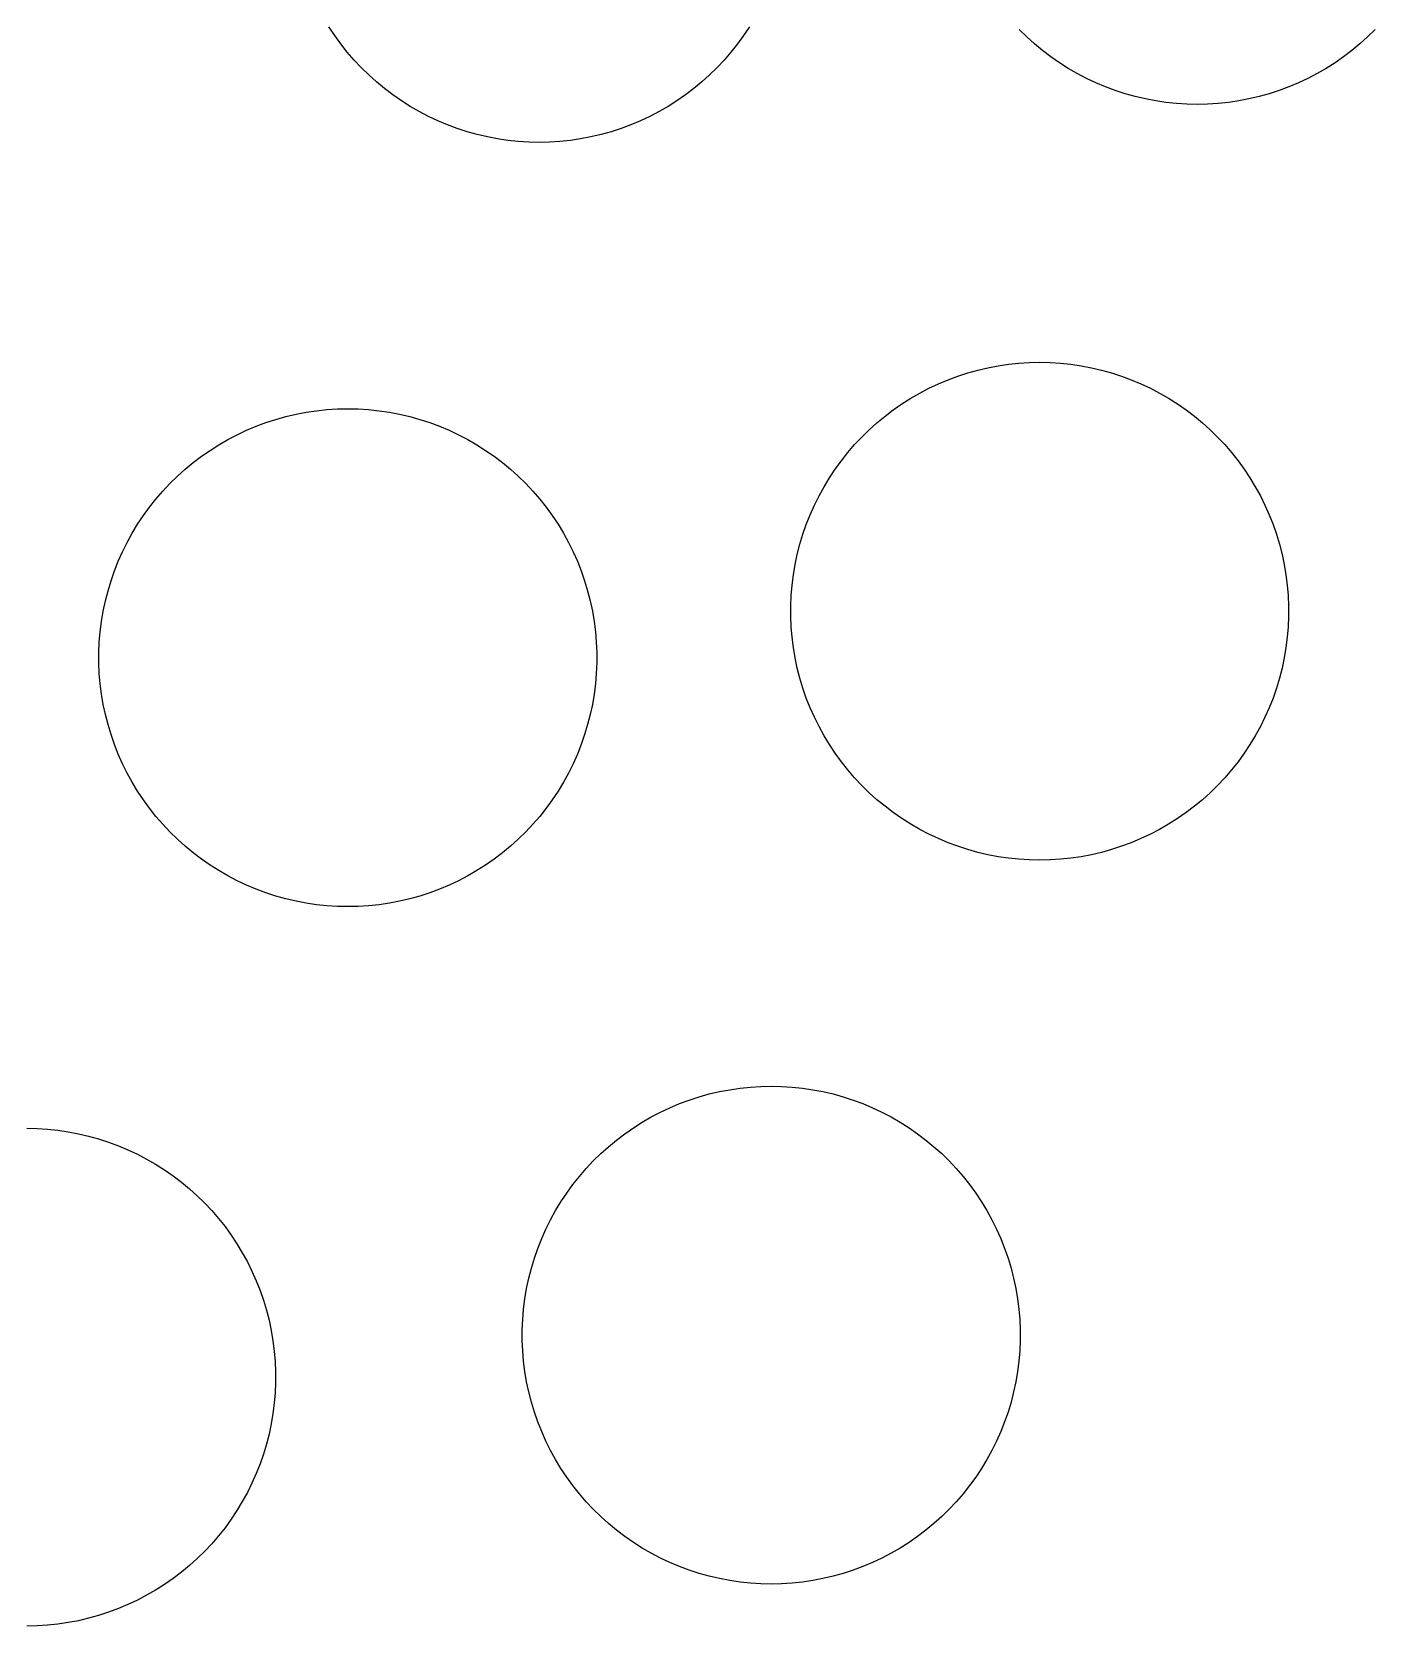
# Model space of a CAD drawing. Header units: metres. Extents: x -102 to 102, y -50 to 50.
# Drawn here: x -26.57 to -17.94, y -15.71 to -5.46 of the extents above; entities that cross this region are included whole.
import ezdxf

# ---------------------------------------------------------------- set-up
doc = ezdxf.new("R2010")
doc.units = ezdxf.units.M

msp = doc.modelspace()

# ---------------------------------------------------------------- linework, layer by layer
for p, q in [((-24.6255, -5.48259), (-24.6626, -5.42677)), ((-21.9607, -5.42677), (-21.9978, -5.48259)), ((-24.5861, -5.5368), (-24.6255, -5.48259)), ((-21.9978, -5.48259), (-22.0372, -5.5368)), ((-20.1782, -5.49161), (-20.2261, -5.44472)), ((-20.1284, -5.53645), (-20.1782, -5.49161)), ((-17.9877, -5.49161), (-18.0375, -5.53645)), ((-17.9398, -5.44472), (-17.9877, -5.49161)), ((-24.5445, -5.58932), (-24.5861, -5.5368)), ((-24.5007, -5.64006), (-24.5445, -5.58932)), ((-22.0788, -5.58932), (-22.1226, -5.64006)), ((-22.0372, -5.5368), (-22.0788, -5.58932)), ((-20.0768, -5.57916), (-20.1284, -5.53645)), ((-20.0234, -5.61967), (-20.0768, -5.57916)), ((-19.9684, -5.65793), (-20.0234, -5.61967)), ((-18.1425, -5.61967), (-18.1975, -5.65793)), ((-18.0891, -5.57916), (-18.1425, -5.61967)), ((-18.0375, -5.53645), (-18.0891, -5.57916)), ((-24.4548, -5.68892), (-24.5007, -5.64006)), ((-24.4069, -5.73579), (-24.4548, -5.68892)), ((-24.3571, -5.78064), (-24.4069, -5.73579)), ((-22.2164, -5.73579), (-22.2662, -5.78064)), ((-22.1685, -5.68892), (-22.2164, -5.73579)), ((-22.1226, -5.64006), (-22.1685, -5.68892)), ((-19.9118, -5.69383), (-19.9684, -5.65793)), ((-19.8538, -5.72734), (-19.9118, -5.69383)), ((-19.7944, -5.75839), (-19.8538, -5.72734)), ((-18.3121, -5.72734), (-18.3715, -5.75839)), ((-18.2541, -5.69383), (-18.3121, -5.72734)), ((-18.1975, -5.65793), (-18.2541, -5.69383)), ((-24.3055, -5.82336), (-24.3571, -5.78064)), ((-24.2521, -5.86388), (-24.3055, -5.82336)), ((-22.3178, -5.82336), (-22.3712, -5.86388)), ((-22.2662, -5.78064), (-22.3178, -5.82336)), ((-19.7337, -5.78693), (-19.7944, -5.75839)), ((-19.672, -5.8129), (-19.7337, -5.78693)), ((-19.6091, -5.83626), (-19.672, -5.8129)), ((-19.5454, -5.85696), (-19.6091, -5.83626)), ((-18.5568, -5.83626), (-18.6205, -5.85696)), ((-18.494, -5.8129), (-18.5568, -5.83626)), ((-18.4322, -5.78693), (-18.494, -5.8129)), ((-18.3715, -5.75839), (-18.4322, -5.78693)), ((-24.1971, -5.90213), (-24.2521, -5.86388)), ((-24.1405, -5.93803), (-24.1971, -5.90213)), ((-24.0824, -5.97154), (-24.1405, -5.93803)), ((-22.4828, -5.93803), (-22.5408, -5.97154)), ((-22.4262, -5.90213), (-22.4828, -5.93803)), ((-22.3712, -5.86388), (-22.4262, -5.90213)), ((-19.4809, -5.87498), (-19.5454, -5.85696)), ((-19.4156, -5.89029), (-19.4809, -5.87498)), ((-19.3498, -5.90285), (-19.4156, -5.89029)), ((-19.2835, -5.91264), (-19.3498, -5.90285)), ((-19.2168, -5.91965), (-19.2835, -5.91264)), ((-19.15, -5.92386), (-19.2168, -5.91965)), ((-19.083, -5.92525), (-19.15, -5.92386)), ((-19.016, -5.92386), (-19.083, -5.92525)), ((-18.9491, -5.91965), (-19.016, -5.92386)), ((-18.8824, -5.91264), (-18.9491, -5.91965)), ((-18.8161, -5.90285), (-18.8824, -5.91264)), ((-18.7503, -5.89029), (-18.8161, -5.90285)), ((-18.6851, -5.87498), (-18.7503, -5.89029)), ((-18.6205, -5.85696), (-18.6851, -5.87498)), ((-24.0231, -6.00259), (-24.0824, -5.97154)), ((-23.9624, -6.03113), (-24.0231, -6.00259)), ((-23.9006, -6.0571), (-23.9624, -6.03113)), ((-22.6609, -6.03113), (-22.7226, -6.0571)), ((-22.6002, -6.00259), (-22.6609, -6.03113)), ((-22.5408, -5.97154), (-22.6002, -6.00259)), ((-23.8378, -6.08046), (-23.9006, -6.0571)), ((-23.7741, -6.10117), (-23.8378, -6.08046)), ((-23.7095, -6.11919), (-23.7741, -6.10117)), ((-23.6443, -6.13449), (-23.7095, -6.11919)), ((-23.5785, -6.14705), (-23.6443, -6.13449)), ((-23.5122, -6.15683), (-23.5785, -6.14705)), ((-23.0448, -6.14705), (-23.1111, -6.15683)), ((-22.979, -6.13449), (-23.0448, -6.14705)), ((-22.9137, -6.11919), (-22.979, -6.13449)), ((-22.8492, -6.10117), (-22.9137, -6.11919)), ((-22.7854, -6.08046), (-22.8492, -6.10117)), ((-22.7226, -6.0571), (-22.7854, -6.08046)), ((-23.4455, -6.16383), (-23.5122, -6.15683)), ((-23.3786, -6.16805), (-23.4455, -6.16383)), ((-23.3116, -6.16945), (-23.3786, -6.16805)), ((-23.2446, -6.16805), (-23.3116, -6.16945)), ((-23.1777, -6.16383), (-23.2446, -6.16805)), ((-23.1111, -6.15683), (-23.1777, -6.16383)), ((-20.6843, -7.69533), (-20.6214, -7.67198)), ((-20.6214, -7.67198), (-20.5577, -7.65126)), ((-20.5577, -7.65126), (-20.4932, -7.63324)), ((-20.4932, -7.63324), (-20.4279, -7.61794)), ((-20.4279, -7.61794), (-20.3621, -7.60538)), ((-20.3621, -7.60538), (-20.2958, -7.5956)), ((-20.2958, -7.5956), (-20.2291, -7.58859)), ((-20.2291, -7.58859), (-20.1623, -7.58438)), ((-20.1623, -7.58438), (-20.0953, -7.58298)), ((-20.0953, -7.58298), (-20.0283, -7.58438)), ((-20.0283, -7.58438), (-19.9614, -7.58859)), ((-19.9614, -7.58859), (-19.8947, -7.5956)), ((-19.8947, -7.5956), (-19.8284, -7.60538)), ((-19.8284, -7.60538), (-19.7626, -7.61794)), ((-19.7626, -7.61794), (-19.6974, -7.63324)), ((-19.6974, -7.63324), (-19.6328, -7.65126)), ((-19.6328, -7.65126), (-19.5691, -7.67198)), ((-19.5691, -7.67198), (-19.5063, -7.69533)), ((-20.9241, -7.81439), (-20.8661, -7.78088)), ((-20.8661, -7.78088), (-20.8067, -7.74983)), ((-20.8067, -7.74983), (-20.746, -7.7213)), ((-20.746, -7.7213), (-20.6843, -7.69533)), ((-19.5063, -7.69533), (-19.4445, -7.7213)), ((-19.4445, -7.7213), (-19.3839, -7.74983)), ((-19.3839, -7.74983), (-19.3245, -7.78088)), ((-19.3245, -7.78088), (-19.2664, -7.81439)), ((-24.7415, -7.89433), (-24.6748, -7.88733)), ((-24.6748, -7.88733), (-24.608, -7.88312)), ((-24.608, -7.88312), (-24.541, -7.88171)), ((-24.541, -7.88171), (-24.474, -7.88312)), ((-24.474, -7.88312), (-24.4071, -7.88733)), ((-24.4071, -7.88733), (-24.3404, -7.89433)), ((-21.0891, -7.92906), (-21.0357, -7.88855)), ((-21.0357, -7.88855), (-20.9807, -7.8503)), ((-20.9807, -7.8503), (-20.9241, -7.81439)), ((-19.2664, -7.81439), (-19.2098, -7.8503)), ((-19.2098, -7.8503), (-19.1548, -7.88855)), ((-19.1548, -7.88855), (-19.1014, -7.92906)), ((-25.13, -7.99406), (-25.0671, -7.97072)), ((-25.0671, -7.97072), (-25.0034, -7.95)), ((-25.0034, -7.95), (-24.9389, -7.93198)), ((-24.9389, -7.93198), (-24.8736, -7.91667)), ((-24.8736, -7.91667), (-24.8078, -7.90411)), ((-24.8078, -7.90411), (-24.7415, -7.89433)), ((-24.3404, -7.89433), (-24.2741, -7.90411)), ((-24.2741, -7.90411), (-24.2083, -7.91667)), ((-24.2083, -7.91667), (-24.1431, -7.93198)), ((-24.1431, -7.93198), (-24.0785, -7.95)), ((-24.0785, -7.95), (-24.0148, -7.97072)), ((-24.0148, -7.97072), (-23.952, -7.99406)), ((-21.1905, -8.01663), (-21.1407, -7.97179)), ((-21.1407, -7.97179), (-21.0891, -7.92906)), ((-19.1014, -7.92906), (-19.0498, -7.97179)), ((-19.0498, -7.97179), (-19, -8.01663)), ((-25.3698, -8.11313), (-25.3118, -8.07962)), ((-25.3118, -8.07962), (-25.2524, -8.04857)), ((-25.2524, -8.04857), (-25.1917, -8.02003)), ((-25.1917, -8.02003), (-25.13, -7.99406)), ((-23.952, -7.99406), (-23.8902, -8.02003)), ((-23.8902, -8.02003), (-23.8295, -8.04857)), ((-23.8295, -8.04857), (-23.7702, -8.07962)), ((-23.7702, -8.07962), (-23.7121, -8.11313)), ((-21.2843, -8.11237), (-21.2384, -8.06352)), ((-21.2384, -8.06352), (-21.1905, -8.01663)), ((-19, -8.01663), (-18.9521, -8.06352)), ((-18.9521, -8.06352), (-18.9062, -8.11237)), ((-25.5348, -8.2278), (-25.4814, -8.18729)), ((-25.4814, -8.18729), (-25.4264, -8.14903)), ((-25.4264, -8.14903), (-25.3698, -8.11313)), ((-23.7121, -8.11313), (-23.6555, -8.14903)), ((-23.6555, -8.14903), (-23.6005, -8.18729)), ((-23.6005, -8.18729), (-23.5471, -8.2278)), ((-21.3697, -8.21562), (-21.3281, -8.1631)), ((-21.3281, -8.1631), (-21.2843, -8.11237)), ((-18.9062, -8.11237), (-18.8624, -8.1631)), ((-18.8624, -8.1631), (-18.8208, -8.21562)), ((-25.6362, -8.31537), (-25.5864, -8.27052)), ((-25.5864, -8.27052), (-25.5348, -8.2278)), ((-23.5471, -8.2278), (-23.4955, -8.27052)), ((-23.4955, -8.27052), (-23.4457, -8.31537)), ((-21.4462, -8.32565), (-21.4091, -8.26984)), ((-21.4091, -8.26984), (-21.3697, -8.21562)), ((-18.8208, -8.21562), (-18.7814, -8.26984)), ((-18.7814, -8.26984), (-18.7443, -8.32565)), ((-25.73, -8.4111), (-25.6841, -8.36226)), ((-25.6841, -8.36226), (-25.6362, -8.31537)), ((-23.4457, -8.31537), (-23.3978, -8.36226)), ((-23.3978, -8.36226), (-23.3519, -8.4111)), ((-21.5132, -8.4417), (-21.4809, -8.38298)), ((-21.4809, -8.38298), (-21.4462, -8.32565)), ((-18.7443, -8.32565), (-18.7096, -8.38298)), ((-18.7096, -8.38298), (-18.6773, -8.4417)), ((-25.8154, -8.51436), (-25.7738, -8.46184)), ((-25.7738, -8.46184), (-25.73, -8.4111)), ((-23.3519, -8.4111), (-23.3081, -8.46184)), ((-23.3081, -8.46184), (-23.2665, -8.51436)), ((-21.5702, -8.56296), (-21.543, -8.50172)), ((-21.543, -8.50172), (-21.5132, -8.4417)), ((-18.6773, -8.4417), (-18.6475, -8.50172)), ((-18.6475, -8.50172), (-18.6203, -8.56296)), ((-25.8919, -8.62439), (-25.8548, -8.56857)), ((-25.8548, -8.56857), (-25.8154, -8.51436)), ((-23.2665, -8.51436), (-23.2271, -8.56857)), ((-23.2271, -8.56857), (-23.19, -8.62439)), ((-21.5949, -8.62526), (-21.5702, -8.56296)), ((-18.6203, -8.56296), (-18.5956, -8.62526)), ((-25.9589, -8.74043), (-25.9266, -8.68172)), ((-25.9266, -8.68172), (-25.8919, -8.62439)), ((-23.19, -8.62439), (-23.1553, -8.68172)), ((-23.1553, -8.68172), (-23.123, -8.74043)), ((-21.6363, -8.7527), (-21.617, -8.68855)), ((-21.617, -8.68855), (-21.5949, -8.62526)), ((-18.5956, -8.62526), (-18.5736, -8.68855)), ((-18.5736, -8.68855), (-18.5542, -8.7527)), ((-26.0159, -8.86169), (-25.9887, -8.80046)), ((-25.9887, -8.80046), (-25.9589, -8.74043)), ((-23.123, -8.74043), (-23.0932, -8.80046)), ((-23.0932, -8.80046), (-23.066, -8.86169)), ((-21.653, -8.81761), (-21.6363, -8.7527)), ((-18.5542, -8.7527), (-18.5375, -8.81761)), ((-26.0406, -8.924), (-26.0159, -8.86169)), ((-23.066, -8.86169), (-23.0413, -8.924)), ((-21.6781, -8.94925), (-21.6669, -8.88316)), ((-21.6669, -8.88316), (-21.653, -8.81761)), ((-18.5375, -8.81761), (-18.5236, -8.88316)), ((-18.5236, -8.88316), (-18.5124, -8.94925)), ((-26.082, -9.05144), (-26.0627, -8.98729)), ((-26.0627, -8.98729), (-26.0406, -8.924)), ((-23.0413, -8.924), (-23.0193, -8.98729)), ((-23.0193, -8.98729), (-22.9999, -9.05144)), ((-21.6921, -9.08252), (-21.6865, -9.01573)), ((-21.6865, -9.01573), (-21.6781, -8.94925)), ((-18.5124, -8.94925), (-18.504, -9.01573)), ((-18.504, -9.01573), (-18.4984, -9.08252)), ((-26.1126, -9.1819), (-26.0987, -9.11635)), ((-26.0987, -9.11635), (-26.082, -9.05144)), ((-22.9999, -9.05144), (-22.9832, -9.11635)), ((-22.9832, -9.11635), (-22.9693, -9.1819)), ((-21.6949, -9.14948), (-21.6921, -9.08252)), ((-18.4984, -9.08252), (-18.4956, -9.14948)), ((-26.1238, -9.24799), (-26.1126, -9.1819)), ((-22.9693, -9.1819), (-22.9581, -9.24799)), ((-21.6949, -9.21649), (-21.6949, -9.14948)), ((-21.6921, -9.28345), (-21.6949, -9.21649)), ((-18.4956, -9.21649), (-18.4984, -9.28345)), ((-18.4956, -9.14948), (-18.4956, -9.21649)), ((-26.1378, -9.38126), (-26.1322, -9.31447)), ((-26.1322, -9.31447), (-26.1238, -9.24799)), ((-22.9581, -9.24799), (-22.9497, -9.31447)), ((-22.9497, -9.31447), (-22.9441, -9.38126)), ((-21.6865, -9.35022), (-21.6921, -9.28345)), ((-18.4984, -9.28345), (-18.504, -9.35022)), ((-26.1406, -9.44821), (-26.1378, -9.38126)), ((-22.9441, -9.38126), (-22.9413, -9.44821)), ((-21.6781, -9.4167), (-21.6865, -9.35022)), ((-21.6669, -9.48279), (-21.6781, -9.4167)), ((-18.5124, -9.4167), (-18.5236, -9.48279)), ((-18.504, -9.35022), (-18.5124, -9.4167)), ((-26.1406, -9.51523), (-26.1406, -9.44821)), ((-26.1378, -9.58218), (-26.1406, -9.51523)), ((-22.9413, -9.51523), (-22.9441, -9.58218)), ((-22.9413, -9.44821), (-22.9413, -9.51523)), ((-21.653, -9.54834), (-21.6669, -9.48279)), ((-18.5236, -9.48279), (-18.5375, -9.54834)), ((-26.1322, -9.64896), (-26.1378, -9.58218)), ((-22.9441, -9.58218), (-22.9497, -9.64896)), ((-21.6363, -9.61325), (-21.653, -9.54834)), ((-21.617, -9.6774), (-21.6363, -9.61325)), ((-18.5542, -9.61325), (-18.5736, -9.6774)), ((-18.5375, -9.54834), (-18.5542, -9.61325)), ((-26.1238, -9.71544), (-26.1322, -9.64896)), ((-26.1126, -9.78152), (-26.1238, -9.71544)), ((-22.9581, -9.71544), (-22.9693, -9.78152)), ((-22.9497, -9.64896), (-22.9581, -9.71544)), ((-21.5949, -9.74069), (-21.617, -9.6774)), ((-18.5736, -9.6774), (-18.5956, -9.74069)), ((-26.0987, -9.84708), (-26.1126, -9.78152)), ((-22.9693, -9.78152), (-22.9832, -9.84708)), ((-21.5702, -9.80301), (-21.5949, -9.74069)), ((-21.543, -9.86423), (-21.5702, -9.80301)), ((-18.6203, -9.80301), (-18.6475, -9.86423)), ((-18.5956, -9.74069), (-18.6203, -9.80301)), ((-26.082, -9.91199), (-26.0987, -9.84708)), ((-26.0627, -9.97614), (-26.082, -9.91199)), ((-22.9999, -9.91199), (-23.0193, -9.97614)), ((-22.9832, -9.84708), (-22.9999, -9.91199)), ((-21.5132, -9.92426), (-21.543, -9.86423)), ((-21.4809, -9.98297), (-21.5132, -9.92426)), ((-18.6773, -9.92426), (-18.7096, -9.98297)), ((-18.6475, -9.86423), (-18.6773, -9.92426)), ((-26.0406, -10.0394), (-26.0627, -9.97614)), ((-26.0159, -10.1017), (-26.0406, -10.0394)), ((-23.0413, -10.0394), (-23.066, -10.1017)), ((-23.0193, -9.97614), (-23.0413, -10.0394)), ((-21.4462, -10.0403), (-21.4809, -9.98297)), ((-21.4091, -10.0961), (-21.4462, -10.0403)), ((-18.7443, -10.0403), (-18.7814, -10.0961)), ((-18.7096, -9.98297), (-18.7443, -10.0403)), ((-25.9887, -10.163), (-26.0159, -10.1017)), ((-23.066, -10.1017), (-23.0932, -10.163)), ((-21.3697, -10.1503), (-21.4091, -10.0961)), ((-18.7814, -10.0961), (-18.8208, -10.1503)), ((-25.9589, -10.223), (-25.9887, -10.163)), ((-25.9266, -10.2817), (-25.9589, -10.223)), ((-23.123, -10.223), (-23.1553, -10.2817)), ((-23.0932, -10.163), (-23.123, -10.223)), ((-21.3281, -10.2029), (-21.3697, -10.1503)), ((-21.2843, -10.2536), (-21.3281, -10.2029)), ((-18.8624, -10.2029), (-18.9062, -10.2536)), ((-18.8208, -10.1503), (-18.8624, -10.2029)), ((-25.8919, -10.339), (-25.9266, -10.2817)), ((-25.8548, -10.3949), (-25.8919, -10.339)), ((-23.19, -10.339), (-23.2271, -10.3949)), ((-23.1553, -10.2817), (-23.19, -10.339)), ((-21.2384, -10.3024), (-21.2843, -10.2536)), ((-21.1905, -10.3493), (-21.2384, -10.3024)), ((-18.9521, -10.3024), (-19, -10.3493)), ((-18.9062, -10.2536), (-18.9521, -10.3024)), ((-25.8154, -10.4491), (-25.8548, -10.3949)), ((-25.7738, -10.5016), (-25.8154, -10.4491)), ((-23.2665, -10.4491), (-23.3081, -10.5016)), ((-23.2271, -10.3949), (-23.2665, -10.4491)), ((-21.1407, -10.3942), (-21.1905, -10.3493)), ((-21.0891, -10.4369), (-21.1407, -10.3942)), ((-21.0357, -10.4774), (-21.0891, -10.4369)), ((-19.1014, -10.4369), (-19.1548, -10.4774)), ((-19.0498, -10.3942), (-19.1014, -10.4369)), ((-19, -10.3493), (-19.0498, -10.3942)), ((-25.73, -10.5523), (-25.7738, -10.5016)), ((-25.6841, -10.6012), (-25.73, -10.5523)), ((-23.3519, -10.5523), (-23.3978, -10.6012)), ((-23.3081, -10.5016), (-23.3519, -10.5523)), ((-20.9807, -10.5157), (-21.0357, -10.4774)), ((-20.9241, -10.5516), (-20.9807, -10.5157)), ((-20.8661, -10.5851), (-20.9241, -10.5516)), ((-19.2664, -10.5516), (-19.3245, -10.5851)), ((-19.2098, -10.5157), (-19.2664, -10.5516)), ((-19.1548, -10.4774), (-19.2098, -10.5157)), ((-25.6362, -10.6481), (-25.6841, -10.6012)), ((-25.5864, -10.6929), (-25.6362, -10.6481)), ((-23.4457, -10.6481), (-23.4955, -10.6929)), ((-23.3978, -10.6012), (-23.4457, -10.6481)), ((-20.8067, -10.6161), (-20.8661, -10.5851)), ((-20.746, -10.6447), (-20.8067, -10.6161)), ((-20.6843, -10.6706), (-20.746, -10.6447)), ((-19.4445, -10.6447), (-19.5063, -10.6706)), ((-19.3839, -10.6161), (-19.4445, -10.6447)), ((-19.3245, -10.5851), (-19.3839, -10.6161)), ((-25.5348, -10.7356), (-25.5864, -10.6929)), ((-25.4814, -10.7761), (-25.5348, -10.7356)), ((-23.5471, -10.7356), (-23.6005, -10.7761)), ((-23.4955, -10.6929), (-23.5471, -10.7356)), ((-20.6214, -10.694), (-20.6843, -10.6706)), ((-20.5577, -10.7147), (-20.6214, -10.694)), ((-20.4932, -10.7327), (-20.5577, -10.7147)), ((-20.4279, -10.748), (-20.4932, -10.7327)), ((-20.3621, -10.7606), (-20.4279, -10.748)), ((-19.7626, -10.748), (-19.8284, -10.7606)), ((-19.6974, -10.7327), (-19.7626, -10.748)), ((-19.6328, -10.7147), (-19.6974, -10.7327)), ((-19.5691, -10.694), (-19.6328, -10.7147)), ((-19.5063, -10.6706), (-19.5691, -10.694)), ((-25.4264, -10.8144), (-25.4814, -10.7761)), ((-25.3698, -10.8503), (-25.4264, -10.8144)), ((-25.3118, -10.8838), (-25.3698, -10.8503)), ((-23.7121, -10.8503), (-23.7702, -10.8838)), ((-23.6555, -10.8144), (-23.7121, -10.8503)), ((-23.6005, -10.7761), (-23.6555, -10.8144)), ((-20.2958, -10.7704), (-20.3621, -10.7606)), ((-20.2291, -10.7774), (-20.2958, -10.7704)), ((-20.1623, -10.7816), (-20.2291, -10.7774)), ((-20.0953, -10.783), (-20.1623, -10.7816)), ((-20.0283, -10.7816), (-20.0953, -10.783)), ((-19.9614, -10.7774), (-20.0283, -10.7816)), ((-19.8947, -10.7704), (-19.9614, -10.7774)), ((-19.8284, -10.7606), (-19.8947, -10.7704)), ((-25.2524, -10.9149), (-25.3118, -10.8838)), ((-25.1917, -10.9434), (-25.2524, -10.9149)), ((-25.13, -10.9694), (-25.1917, -10.9434)), ((-23.8902, -10.9434), (-23.952, -10.9694)), ((-23.8295, -10.9149), (-23.8902, -10.9434)), ((-23.7702, -10.8838), (-23.8295, -10.9149)), ((-25.0671, -10.9927), (-25.13, -10.9694)), ((-25.0034, -11.0134), (-25.0671, -10.9927)), ((-24.9389, -11.0314), (-25.0034, -11.0134)), ((-24.8736, -11.0468), (-24.9389, -11.0314)), ((-24.8078, -11.0593), (-24.8736, -11.0468)), ((-24.7415, -11.0691), (-24.8078, -11.0593)), ((-24.2741, -11.0593), (-24.3404, -11.0691)), ((-24.2083, -11.0468), (-24.2741, -11.0593)), ((-24.1431, -11.0314), (-24.2083, -11.0468)), ((-24.0785, -11.0134), (-24.1431, -11.0314)), ((-24.0148, -10.9927), (-24.0785, -11.0134)), ((-23.952, -10.9694), (-24.0148, -10.9927)), ((-24.6748, -11.0761), (-24.7415, -11.0691)), ((-24.608, -11.0803), (-24.6748, -11.0761)), ((-24.541, -11.0817), (-24.608, -11.0803)), ((-24.474, -11.0803), (-24.541, -11.0817)), ((-24.4071, -11.0761), (-24.474, -11.0803)), ((-24.3404, -11.0691), (-24.4071, -11.0761)), ((-22.2827, -12.3038), (-22.2182, -12.2858)), ((-22.2182, -12.2858), (-22.1529, -12.2705)), ((-22.1529, -12.2705), (-22.0871, -12.258)), ((-22.0871, -12.258), (-22.0208, -12.2482)), ((-22.0208, -12.2482), (-21.9541, -12.2412)), ((-21.9541, -12.2412), (-21.8873, -12.237)), ((-21.8873, -12.237), (-21.8203, -12.2356)), ((-21.8203, -12.2356), (-21.7533, -12.237)), ((-21.7533, -12.237), (-21.6864, -12.2412)), ((-21.6864, -12.2412), (-21.6197, -12.2482)), ((-21.6197, -12.2482), (-21.5534, -12.258)), ((-21.5534, -12.258), (-21.4876, -12.2705)), ((-21.4876, -12.2705), (-21.4224, -12.2858)), ((-21.4224, -12.2858), (-21.3578, -12.3038)), ((-22.5317, -12.4024), (-22.471, -12.3739)), ((-22.471, -12.3739), (-22.4093, -12.3479)), ((-22.4093, -12.3479), (-22.3465, -12.3246)), ((-22.3465, -12.3246), (-22.2827, -12.3038)), ((-21.3578, -12.3038), (-21.2941, -12.3246)), ((-21.2941, -12.3246), (-21.2313, -12.3479)), ((-21.2313, -12.3479), (-21.1695, -12.3739)), ((-21.1695, -12.3739), (-21.1088, -12.4024)), ((-22.7057, -12.5029), (-22.6491, -12.467)), ((-22.6491, -12.467), (-22.5911, -12.4335)), ((-22.5911, -12.4335), (-22.5317, -12.4024)), ((-21.1088, -12.4024), (-21.0495, -12.4335)), ((-21.0495, -12.4335), (-20.9914, -12.467)), ((-20.9914, -12.467), (-20.9348, -12.5029)), ((-26.6046, -12.5059), (-26.5376, -12.5073)), ((-26.5376, -12.5073), (-26.4707, -12.5115)), ((-26.4707, -12.5115), (-26.4041, -12.5185)), ((-26.4041, -12.5185), (-26.3378, -12.5283)), ((-26.3378, -12.5283), (-26.2719, -12.5408)), ((-26.2719, -12.5408), (-26.2067, -12.5562)), ((-26.2067, -12.5562), (-26.1422, -12.5742)), ((-26.1422, -12.5742), (-26.0784, -12.5949)), ((-26.0784, -12.5949), (-26.0156, -12.6182)), ((-22.8657, -12.6244), (-22.8141, -12.5816)), ((-22.8141, -12.5816), (-22.7607, -12.5411)), ((-22.7607, -12.5411), (-22.7057, -12.5029)), ((-20.9348, -12.5029), (-20.8798, -12.5411)), ((-20.8798, -12.5411), (-20.8264, -12.5816)), ((-20.8264, -12.5816), (-20.7748, -12.6244)), ((-26.0156, -12.6182), (-25.9538, -12.6442)), ((-25.9538, -12.6442), (-25.8932, -12.6727)), ((-25.8932, -12.6727), (-25.8338, -12.7038)), ((-25.8338, -12.7038), (-25.7758, -12.7373)), ((-22.9634, -12.7161), (-22.9155, -12.6692)), ((-22.9155, -12.6692), (-22.8657, -12.6244)), ((-20.7748, -12.6244), (-20.725, -12.6692)), ((-20.725, -12.6692), (-20.6771, -12.7161)), ((-25.7758, -12.7373), (-25.7192, -12.7732)), ((-25.7192, -12.7732), (-25.6642, -12.8114)), ((-23.0531, -12.8157), (-23.0093, -12.765)), ((-23.0093, -12.765), (-22.9634, -12.7161)), ((-20.6771, -12.7161), (-20.6312, -12.765)), ((-20.6312, -12.765), (-20.5874, -12.8157)), ((-25.6642, -12.8114), (-25.6108, -12.852)), ((-25.6108, -12.852), (-25.5591, -12.8947)), ((-25.5591, -12.8947), (-25.5093, -12.9395)), ((-23.1341, -12.9224), (-23.0947, -12.8682)), ((-23.0947, -12.8682), (-23.0531, -12.8157)), ((-20.5874, -12.8157), (-20.5458, -12.8682)), ((-20.5458, -12.8682), (-20.5064, -12.9224)), ((-25.5093, -12.9395), (-25.4615, -12.9864)), ((-25.4615, -12.9864), (-25.4156, -13.0353)), ((-23.2059, -13.0356), (-23.1712, -12.9782)), ((-23.1712, -12.9782), (-23.1341, -12.9224)), ((-20.5064, -12.9224), (-20.4693, -12.9782)), ((-20.4693, -12.9782), (-20.4346, -13.0356)), ((-25.4156, -13.0353), (-25.3718, -13.086)), ((-25.3718, -13.086), (-25.3302, -13.1385)), ((-23.268, -13.1543), (-23.2382, -13.0943)), ((-23.2382, -13.0943), (-23.2059, -13.0356)), ((-20.4346, -13.0356), (-20.4023, -13.0943)), ((-20.4023, -13.0943), (-20.3725, -13.1543)), ((-25.3302, -13.1385), (-25.2908, -13.1927)), ((-25.2908, -13.1927), (-25.2537, -13.2486)), ((-23.3199, -13.2778), (-23.2952, -13.2155)), ((-23.2952, -13.2155), (-23.268, -13.1543)), ((-20.3725, -13.1543), (-20.3453, -13.2155)), ((-20.3453, -13.2155), (-20.3206, -13.2778)), ((-25.2537, -13.2486), (-25.219, -13.3059)), ((-25.219, -13.3059), (-25.1867, -13.3646)), ((-23.3419, -13.3411), (-23.3199, -13.2778)), ((-20.3206, -13.2778), (-20.2986, -13.3411)), ((-25.1867, -13.3646), (-25.1569, -13.4246)), ((-23.378, -13.4702), (-23.3613, -13.4053)), ((-23.3613, -13.4053), (-23.3419, -13.3411)), ((-20.2986, -13.3411), (-20.2792, -13.4053)), ((-20.2792, -13.4053), (-20.2625, -13.4702)), ((-25.1569, -13.4246), (-25.1296, -13.4859)), ((-25.1296, -13.4859), (-25.1049, -13.5482)), ((-23.3919, -13.5358), (-23.378, -13.4702)), ((-20.2625, -13.4702), (-20.2486, -13.5358)), ((-25.1049, -13.5482), (-25.0829, -13.6115)), ((-25.0829, -13.6115), (-25.0635, -13.6756)), ((-23.4115, -13.6683), (-23.4031, -13.6018)), ((-23.4031, -13.6018), (-23.3919, -13.5358)), ((-20.2486, -13.5358), (-20.2374, -13.6018)), ((-20.2374, -13.6018), (-20.229, -13.6683)), ((-25.0635, -13.6756), (-25.0469, -13.7405)), ((-23.4171, -13.7351), (-23.4115, -13.6683)), ((-20.229, -13.6683), (-20.2234, -13.7351)), ((-25.0469, -13.7405), (-25.0329, -13.8061)), ((-25.0329, -13.8061), (-25.0218, -13.8721)), ((-23.4199, -13.8021), (-23.4171, -13.7351)), ((-23.4199, -13.8691), (-23.4199, -13.8021)), ((-20.2234, -13.7351), (-20.2206, -13.8021)), ((-20.2206, -13.8021), (-20.2206, -13.8691)), ((-25.0218, -13.8721), (-25.0134, -13.9386)), ((-23.4171, -13.936), (-23.4199, -13.8691)), ((-20.2206, -13.8691), (-20.2234, -13.936)), ((-25.0134, -13.9386), (-25.0078, -14.0054)), ((-25.0078, -14.0054), (-25.005, -14.0724)), ((-23.4115, -14.0028), (-23.4171, -13.936)), ((-23.4031, -14.0693), (-23.4115, -14.0028)), ((-20.229, -14.0028), (-20.2374, -14.0693)), ((-20.2234, -13.936), (-20.229, -14.0028)), ((-25.005, -14.1394), (-25.0078, -14.2063)), ((-25.005, -14.0724), (-25.005, -14.1394)), ((-23.3919, -14.1354), (-23.4031, -14.0693)), ((-23.378, -14.2009), (-23.3919, -14.1354)), ((-20.2486, -14.1354), (-20.2625, -14.2009)), ((-20.2374, -14.0693), (-20.2486, -14.1354)), ((-25.0078, -14.2063), (-25.0134, -14.2731)), ((-23.3613, -14.2658), (-23.378, -14.2009)), ((-20.2625, -14.2009), (-20.2792, -14.2658)), ((-25.0218, -14.3396), (-25.0329, -14.4057)), ((-25.0134, -14.2731), (-25.0218, -14.3396)), ((-23.3419, -14.33), (-23.3613, -14.2658)), ((-23.3199, -14.3933), (-23.3419, -14.33)), ((-20.2986, -14.33), (-20.3206, -14.3933)), ((-20.2792, -14.2658), (-20.2986, -14.33)), ((-25.0329, -14.4057), (-25.0469, -14.4712)), ((-23.2952, -14.4556), (-23.3199, -14.3933)), ((-20.3206, -14.3933), (-20.3453, -14.4556)), ((-25.0635, -14.5361), (-25.0829, -14.6003)), ((-25.0469, -14.4712), (-25.0635, -14.5361)), ((-23.268, -14.5168), (-23.2952, -14.4556)), ((-23.2382, -14.5768), (-23.268, -14.5168)), ((-20.3725, -14.5168), (-20.4023, -14.5768)), ((-20.3453, -14.4556), (-20.3725, -14.5168)), ((-25.0829, -14.6003), (-25.1049, -14.6636)), ((-23.2059, -14.6356), (-23.2382, -14.5768)), ((-23.1712, -14.6929), (-23.2059, -14.6356)), ((-20.4346, -14.6356), (-20.4693, -14.6929)), ((-20.4023, -14.5768), (-20.4346, -14.6356)), ((-25.1296, -14.7259), (-25.1569, -14.7871)), ((-25.1049, -14.6636), (-25.1296, -14.7259)), ((-23.1341, -14.7487), (-23.1712, -14.6929)), ((-23.0947, -14.8029), (-23.1341, -14.7487)), ((-20.5064, -14.7487), (-20.5458, -14.8029)), ((-20.4693, -14.6929), (-20.5064, -14.7487)), ((-25.1867, -14.8472), (-25.219, -14.9059)), ((-25.1569, -14.7871), (-25.1867, -14.8472)), ((-23.0531, -14.8554), (-23.0947, -14.8029)), ((-23.0093, -14.9062), (-23.0531, -14.8554)), ((-20.5874, -14.8554), (-20.6312, -14.9062)), ((-20.5458, -14.8029), (-20.5874, -14.8554)), ((-25.219, -14.9059), (-25.2537, -14.9632)), ((-22.9634, -14.955), (-23.0093, -14.9062)), ((-22.9155, -15.0019), (-22.9634, -14.955)), ((-20.6771, -14.955), (-20.725, -15.0019)), ((-20.6312, -14.9062), (-20.6771, -14.955)), ((-25.2908, -15.019), (-25.3302, -15.0732)), ((-25.2537, -14.9632), (-25.2908, -15.019)), ((-22.8657, -15.0468), (-22.9155, -15.0019)), ((-22.8141, -15.0895), (-22.8657, -15.0468)), ((-20.7748, -15.0468), (-20.8264, -15.0895)), ((-20.725, -15.0019), (-20.7748, -15.0468)), ((-25.3718, -15.1258), (-25.4156, -15.1765)), ((-25.3302, -15.0732), (-25.3718, -15.1258)), ((-22.7607, -15.13), (-22.8141, -15.0895)), ((-22.7057, -15.1682), (-22.7607, -15.13)), ((-20.8798, -15.13), (-20.9348, -15.1682)), ((-20.8264, -15.0895), (-20.8798, -15.13)), ((-25.4615, -15.2253), (-25.5093, -15.2722)), ((-25.4156, -15.1765), (-25.4615, -15.2253)), ((-22.6491, -15.2041), (-22.7057, -15.1682)), ((-22.5911, -15.2377), (-22.6491, -15.2041)), ((-22.5317, -15.2687), (-22.5911, -15.2377)), ((-21.0495, -15.2377), (-21.1088, -15.2687)), ((-20.9914, -15.2041), (-21.0495, -15.2377)), ((-20.9348, -15.1682), (-20.9914, -15.2041)), ((-25.6108, -15.3598), (-25.6642, -15.4003)), ((-25.5591, -15.3171), (-25.6108, -15.3598)), ((-25.5093, -15.2722), (-25.5591, -15.3171)), ((-22.471, -15.2972), (-22.5317, -15.2687)), ((-22.4093, -15.3232), (-22.471, -15.2972)), ((-22.3465, -15.3466), (-22.4093, -15.3232)), ((-22.2827, -15.3673), (-22.3465, -15.3466)), ((-22.2182, -15.3853), (-22.2827, -15.3673)), ((-21.3578, -15.3673), (-21.4224, -15.3853)), ((-21.2941, -15.3466), (-21.3578, -15.3673)), ((-21.2313, -15.3232), (-21.2941, -15.3466)), ((-21.1695, -15.2972), (-21.2313, -15.3232)), ((-21.1088, -15.2687), (-21.1695, -15.2972)), ((-25.7192, -15.4386), (-25.7758, -15.4745)), ((-25.6642, -15.4003), (-25.7192, -15.4386)), ((-22.1529, -15.4006), (-22.2182, -15.3853)), ((-22.0871, -15.4132), (-22.1529, -15.4006)), ((-22.0208, -15.4229), (-22.0871, -15.4132)), ((-21.9541, -15.43), (-22.0208, -15.4229)), ((-21.8873, -15.4342), (-21.9541, -15.43)), ((-21.8203, -15.4356), (-21.8873, -15.4342)), ((-21.7533, -15.4342), (-21.8203, -15.4356)), ((-21.6864, -15.43), (-21.7533, -15.4342)), ((-21.6197, -15.4229), (-21.6864, -15.43)), ((-21.5534, -15.4132), (-21.6197, -15.4229)), ((-21.4876, -15.4006), (-21.5534, -15.4132)), ((-21.4224, -15.3853), (-21.4876, -15.4006)), ((-25.9538, -15.5676), (-26.0156, -15.5935)), ((-25.8932, -15.539), (-25.9538, -15.5676)), ((-25.8338, -15.508), (-25.8932, -15.539)), ((-25.7758, -15.4745), (-25.8338, -15.508)), ((-26.2719, -15.6709), (-26.3378, -15.6835)), ((-26.2067, -15.6556), (-26.2719, -15.6709)), ((-26.1422, -15.6376), (-26.2067, -15.6556)), ((-26.0784, -15.6169), (-26.1422, -15.6376)), ((-26.0156, -15.5935), (-26.0784, -15.6169)), ((-26.5376, -15.7045), (-26.6046, -15.7059)), ((-26.4707, -15.7003), (-26.5376, -15.7045)), ((-26.4041, -15.6933), (-26.4707, -15.7003)), ((-26.3378, -15.6835), (-26.4041, -15.6933))]:
    msp.add_line(p, q)

doc.saveas('drawing.dxf')
